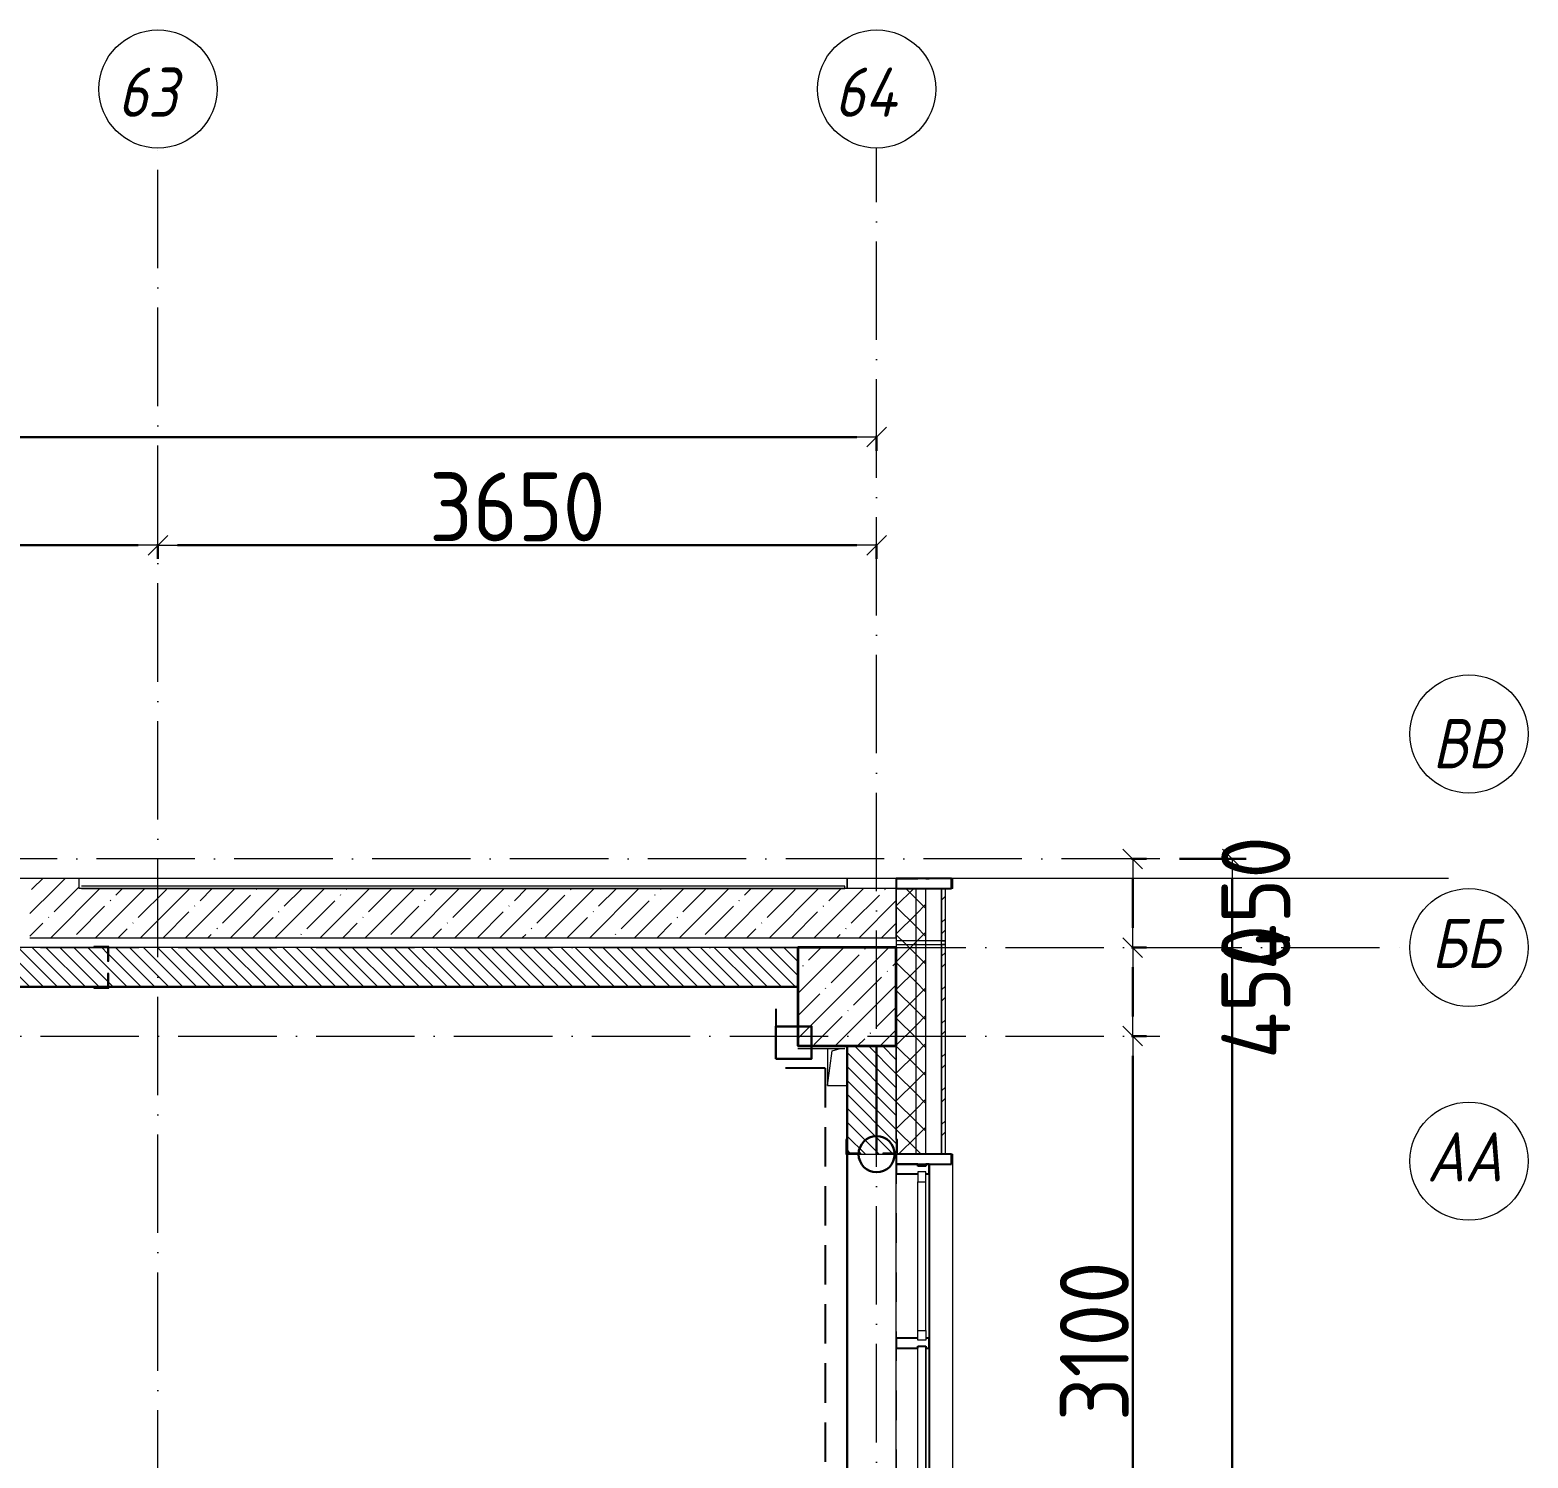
# Model space of a CAD drawing. Header units: millimetres. Extents: x -213536 to 1564669, y 70501 to 942238.
# Drawn here: x 529892 to 537500, y 471242 to 478497 of the extents above; entities that cross this region are included whole.
import ezdxf

# ---------------------------------------------------------------- set-up
doc = ezdxf.new("R2010")
doc.units = ezdxf.units.MM
for name, pattern in [('50_200_ШТРИХ_1Т_ш5_п1_п1_', [700, 500, -100, 0, -100]), ('Штрих короткий', [300, 150, -150]), ('Штриховая _2 мм - 1 мм_', [300, 200, -100])]:
    doc.linetypes.add(name, pattern=pattern)
for name, color, linetype, lineweight in [('0-1', 7, 'Continuous', 5), ('0-2', 7, 'Continuous', 9), ('2) ПГП 4м', 4, 'Continuous', 30), ('2.1) ПГП окна 2.8 м', 5, 'Continuous', 30), ('3) ЖБ 4м', 3, 'Continuous', 30), ('3.1) ЖБ окна 1.2 м', 102, 'Continuous', 30), ('4) Метл уголки', 6, 'Continuous', 30), ('5) Швы', 2, 'Continuous', 30), ('Импосты витража', 7, 'Continuous', 9), ('Импосты витража-1', 7, 'Continuous', 25), ('Каркас_Импост', 7, 'Continuous', 13), ('Несущие колонны', 7, 'Continuous', 9), ('Несущие колонны-1', 7, 'Continuous', 35), ('Обобщенные модели', 7, 'Continuous', 9), ('Общие ребра', 7, 'Continuous', 9), ('Окна', 7, 'Continuous', 9), ('Оси', 7, 'Continuous', 9), ('Оси-1', 7, 'Continuous', 20), ('Оси-2', 7, '50_200_ШТРИХ_1Т_ш5_п1_п1_', 9), ('Остекление-1', 7, 'Continuous', 9), ('Перемычка-1', 7, 'Штрих короткий', 9), ('Размеры', 7, 'Continuous', 15), ('Стены', 7, 'Continuous', 9), ('Стены-1', 7, 'Continuous', 13), ('Штриховка разреза-1', 7, 'Continuous', 9), ('Элементы узлов', 7, 'Continuous', 9)]:
    doc.layers.add(name, color=color, linetype=linetype, lineweight=lineweight)
doc.layers.add('Каркас_Импост-2', color=7, linetype='Continuous', lineweight=9, true_color=0xaaaaaa)
doc.layers.add('СТ-1_1', color=7, linetype='Штриховая _2 мм - 1 мм_', lineweight=90, true_color=0x888888)
doc.layers.get('0-2').off()
doc.styles.add('ISOCPEUR_I_1', font='isocpeui.ttf', dxfattribs={"width": 0.85, "height": 2.5})
doc.styles.add('СПДС', font='isocpeur.ttf', dxfattribs={"width": 0.9})
doc.dimstyles.new('Размера А3', dxfattribs={"dimtxt": 200, "dimasz": 100, "dimexe": 70, "dimexo": 100, "dimgap": 20, "dimtad": 1, "dimdec": 0, "dimrnd": 10, "dimzin": 0, "dimdsep": 46, "dimtxsty": 'СПДС', "dimblk": 'ARROWHEAD_6', "dimcen": 1, "dimclrd": 256, "dimclre": 256, "dimclrt": 256, "dimazin": 0, "dimtfac": 1, "dimtdec": 0, "dimtmove": 2, "dimatfit": 3, "dimfxl": 1, "dimtolj": 1, "dimtzin": 0, "dimarcsym": 0})
pattern_1 = [(135, (0, 0), (-35.35534, -35.35534), [])]
pattern_2 = [(45, (0, 0), (-70.71068, 70.71068), []), (135, (0, 0), (-70.71068, -70.71068), [])]
pattern_3 = [(45, (0, 0), (-114.04925, 114.04925), []), (45, (114.05, 0), (-114.04925, 114.04925), [201.612, -40.322, 3.353, -36.97])]
pattern_4 = [(45, (0, 0), (-85.53659, 85.53659), []), (45, (57.02, 0), (-85.53659, 85.53659), [])]

# ---------------------------------------------------------------- blocks, each defined once
blk = doc.blocks.new('Ось сетки - Круг_Ø6_00__ISO-2_5_0_9K_-16731441-АИ2_03_План отделки стен 3-го этажа _Часть 2_')
at = {"layer": 'Оси-1'}
blk.add_circle((0, 0), 3, dxfattribs=at)
blk = doc.blocks.new('ARROWHEAD_6')
at = {"color": 0, "linetype": 'Continuous'}
for p, q in [((0, 0), (-1, 0)), ((-0.5, -0.5), (0.5, 0.5))]:
    blk.add_line(p, q, dxfattribs=at)
blk = doc.blocks.new('*D5340')
at = {"layer": 'Defpoints', "color": 0, "transparency": 16777216}
for p in [(535386.8, 473385.4), (535492.9, 473385.4), (535386.8, 470285.4)]:
    blk.add_point(p, dxfattribs=at)
at = {"layer": 'Размеры', "lineweight": -2, "transparency": 16777216}
for p, q in [((535486.8, 473385.4), (535562.9, 473385.4)), ((535492.9, 470385.4), (535492.9, 473285.4)), ((535486.8, 470285.4), (535562.9, 470285.4))]:
    blk.add_line(p, q, dxfattribs=at)
at = {"layer": 'Размеры', "lineweight": -2, "transparency": 16777216, "xscale": 100, "yscale": 100, "zscale": 100}
for p, rotation in [((535492.9, 473385.4), 90), ((535492.9, 470285.4), 270)]:
    blk.add_blockref('ARROWHEAD_6', p, dxfattribs=dict(at, rotation=rotation))
at = {"layer": 'Размеры', "transparency": 16777216, "insert": (535297.9, 471835.4), "char_height": 350, "width": 2.3, "attachment_point": 5, "rotation": 90, "style": 'СПДС'}
blk.add_mtext('\\A1;3100', dxfattribs=at)
blk = doc.blocks.new('*D5341')
at = {"layer": 'Defpoints', "color": 0, "transparency": 16777216}
for p in [(535386.8, 473835.4), (535492.9, 473835.4), (535386.8, 473385.4)]:
    blk.add_point(p, dxfattribs=at)
at = {"layer": 'Размеры', "lineweight": -2, "transparency": 16777216}
for p, q in [((535486.8, 473835.4), (535562.9, 473835.4)), ((535492.9, 473485.4), (535492.9, 473735.4)), ((535486.8, 473385.4), (535562.9, 473385.4))]:
    blk.add_line(p, q, dxfattribs=at)
at = {"layer": 'Размеры', "lineweight": -2, "transparency": 16777216, "xscale": 100, "yscale": 100, "zscale": 100}
for p, rotation in [((535492.9, 473835.4), 90), ((535492.9, 473385.4), 270)]:
    blk.add_blockref('ARROWHEAD_6', p, dxfattribs=dict(at, rotation=rotation))
at = {"layer": 'Размеры', "transparency": 16777216, "insert": (536117.9, 473610.4), "char_height": 350, "width": 1.942, "attachment_point": 5, "rotation": 90, "style": 'СПДС'}
blk.add_mtext('\\A1;450', dxfattribs=at)
blk = doc.blocks.new('*D5342')
at = {"layer": 'Defpoints', "color": 0, "transparency": 16777216}
for p in [(535386.8, 474285.4), (535492.9, 474285.4), (535386.8, 473835.4)]:
    blk.add_point(p, dxfattribs=at)
at = {"layer": 'Размеры', "lineweight": -2, "transparency": 16777216}
for p, q in [((535486.8, 474285.4), (535562.9, 474285.4)), ((535492.9, 473935.4), (535492.9, 474185.4)), ((535486.8, 473835.4), (535562.9, 473835.4))]:
    blk.add_line(p, q, dxfattribs=at)
at = {"layer": 'Размеры', "lineweight": -2, "transparency": 16777216, "xscale": 100, "yscale": 100, "zscale": 100}
for p, rotation in [((535492.9, 474285.4), 90), ((535492.9, 473835.4), 270)]:
    blk.add_blockref('ARROWHEAD_6', p, dxfattribs=dict(at, rotation=rotation))
at = {"layer": 'Размеры', "transparency": 16777216, "insert": (536117.9, 474060.4), "char_height": 350, "width": 1.942, "attachment_point": 5, "rotation": 90, "style": 'СПДС'}
blk.add_mtext('\\A1;450', dxfattribs=at)
blk = doc.blocks.new('*D5343')
at = {"layer": 'Defpoints', "color": 0, "transparency": 16777216}
for p in [(535630.4, 474285.4), (535998.3, 474285.4), (535892.2, 425235.4)]:
    blk.add_point(p, dxfattribs=at)
at = {"layer": 'Размеры', "lineweight": -2, "transparency": 16777216}
for p, q in [((535730.4, 474285.4), (536068.3, 474285.4)), ((535998.3, 425335.4), (535998.3, 474185.4)), ((535992.2, 425235.4), (536068.3, 425235.4))]:
    blk.add_line(p, q, dxfattribs=at)
at = {"layer": 'Размеры', "lineweight": -2, "transparency": 16777216, "xscale": 100, "yscale": 100, "zscale": 100}
for p, rotation in [((535998.3, 474285.4), 90), ((535998.3, 425235.4), 270)]:
    blk.add_blockref('ARROWHEAD_6', p, dxfattribs=dict(at, rotation=rotation))
at = {"layer": 'Размеры', "transparency": 16777216, "insert": (535803.3, 449760.4), "char_height": 350, "width": 3.186, "attachment_point": 5, "rotation": 90, "style": 'СПДС'}
blk.add_mtext('\\A1;49050', dxfattribs=at)
blk = doc.blocks.new('*D5354')
at = {"layer": 'Defpoints', "color": 0, "transparency": 16777216}
for p in [(526392.1, 475985.4), (530542.1, 475985.4), (530542.1, 475879.3)]:
    blk.add_point(p, dxfattribs=at)
at = {"layer": 'Размеры', "lineweight": -2, "transparency": 16777216}
for p, q in [((526392.1, 475885.4), (526392.1, 475809.3)), ((526492.1, 475879.3), (530442.1, 475879.3)), ((530542.1, 475885.4), (530542.1, 475809.3))]:
    blk.add_line(p, q, dxfattribs=at)
at = {"layer": 'Размеры', "lineweight": -2, "transparency": 16777216, "xscale": 100, "yscale": 100, "zscale": 100, "rotation": 180}
blk.add_blockref('ARROWHEAD_6', (526392.1, 475879.3), dxfattribs=at)
at = {"layer": 'Размеры', "lineweight": -2, "transparency": 16777216, "xscale": 100, "yscale": 100, "zscale": 100}
blk.add_blockref('ARROWHEAD_6', (530542.1, 475879.3), dxfattribs=at)
at = {"layer": 'Размеры', "transparency": 16777216, "insert": (528467.1, 476074.3), "char_height": 350, "width": 2.375, "attachment_point": 5, "style": 'СПДС'}
blk.add_mtext('\\A1;4150', dxfattribs=at)
blk = doc.blocks.new('*D5355')
at = {"layer": 'Defpoints', "color": 0, "transparency": 16777216}
for p in [(530542.1, 475985.4), (534192.1, 475985.4), (534192.1, 475879.3)]:
    blk.add_point(p, dxfattribs=at)
at = {"layer": 'Размеры', "lineweight": -2, "transparency": 16777216}
for p, q in [((530542.1, 475885.4), (530542.1, 475809.3)), ((530642.1, 475879.3), (534092.1, 475879.3)), ((534192.1, 475885.4), (534192.1, 475809.3))]:
    blk.add_line(p, q, dxfattribs=at)
at = {"layer": 'Размеры', "lineweight": -2, "transparency": 16777216, "xscale": 100, "yscale": 100, "zscale": 100, "rotation": 180}
blk.add_blockref('ARROWHEAD_6', (530542.1, 475879.3), dxfattribs=at)
at = {"layer": 'Размеры', "lineweight": -2, "transparency": 16777216, "xscale": 100, "yscale": 100, "zscale": 100}
blk.add_blockref('ARROWHEAD_6', (534192.1, 475879.3), dxfattribs=at)
at = {"layer": 'Размеры', "transparency": 16777216, "insert": (532367.1, 476074.3), "char_height": 350, "width": 2.488, "attachment_point": 5, "style": 'СПДС'}
blk.add_mtext('\\A1;3650', dxfattribs=at)
blk = doc.blocks.new('*D5356')
at = {"layer": 'Defpoints', "color": 0, "transparency": 16777216}
for p in [(501992.1, 476534.6), (534192.1, 476534.6), (534192.1, 476428.5)]:
    blk.add_point(p, dxfattribs=at)
at = {"layer": 'Размеры', "lineweight": -2, "transparency": 16777216}
for p, q in [((501992.1, 476434.6), (501992.1, 476358.5)), ((534192.1, 476434.6), (534192.1, 476358.5)), ((502092.1, 476428.5), (534092.1, 476428.5))]:
    blk.add_line(p, q, dxfattribs=at)
at = {"layer": 'Размеры', "lineweight": -2, "transparency": 16777216, "xscale": 100, "yscale": 100, "zscale": 100, "rotation": 180}
blk.add_blockref('ARROWHEAD_6', (501992.1, 476428.5), dxfattribs=at)
at = {"layer": 'Размеры', "lineweight": -2, "transparency": 16777216, "xscale": 100, "yscale": 100, "zscale": 100}
blk.add_blockref('ARROWHEAD_6', (534192.1, 476428.5), dxfattribs=at)
at = {"layer": 'Размеры', "transparency": 16777216, "insert": (518092.1, 476623.5), "char_height": 350, "width": 3.111, "attachment_point": 5, "style": 'СПДС'}
blk.add_mtext('\\A1;32200', dxfattribs=at)
blk = doc.blocks.new('BSC_Колонна _Прямоугольная - 500х500-V139-АИ2_03_План отделки стен 3-го этажа _Часть 2_')
at = {"layer": 'Несущие колонны'}
h = blk.add_hatch(dxfattribs=at)
h.set_pattern_fill('FP_129', color=256, style=0, pattern_type=2)
h.set_pattern_definition([(45, (-103350, -48350), (-114.04925, 114.04925), []), (45, (-103235.95, -48350), (-114.04925, 114.04925), [201.613, -40.323, 3.353, -36.97])])
h.paths.add_polyline_path([(-229.1, -250), (250, -250), (250, 250), (-250, 250), (-250, -250)], flags=0)
at = {"layer": 'Несущие колонны-1'}
for p, q in [((250, 250), (-250, 250)), ((-250, 250), (-250, -250)), ((250, -250), (250, 250)), ((-250, -250), (250, -250))]:
    blk.add_line(p, q, dxfattribs=at)
blk = doc.blocks.new('Проем_Дверь_Прямоугольный - 1000х2700h_витражные проемы-25729181-АИ2_03_План отделки стен 3-го этажа _Часть 2_')
at = {"layer": 'Перемычка-1'}
for p, q in [((-446.7, 125), (-500, 125)), ((-446.7, -125), (-500, -125))]:
    blk.add_line(p, q, dxfattribs=at)
blk = doc.blocks.new('Прямоугольный импост - Импост структурный с накладкой - 150мм-V171-АИ2_03_План отделки стен 3-го этажа _Часть 2_')
at = {"layer": 'Импосты витража-1'}
for p, q in [((-25, 0), (-25, 17)), ((-25, 17), (-21.7, 17)), ((-21.7, 0), (-25, 0)), ((-25, -150), (-25, -40)), ((-25, -40), (-21.7, -40)), ((-21.7, -150), (-25, -150))]:
    blk.add_line(p, q, dxfattribs=at)
blk = doc.blocks.new('Прямоугольный импост - Откос НВФ_50х280 мм-V172-АИ2_03_План отделки стен 3-го этажа _Часть 2_')
at = {"layer": 'Импосты витража-1'}
for p, q in [((0, 130), (-50, 130)), ((-50, 130), (-50, -150)), ((0, -150), (0, 130)), ((-50, -150), (0, -150))]:
    blk.add_line(p, q, dxfattribs=at)
blk = doc.blocks.new('Проем_Дверь_Прямоугольный - 2800х2700h_витражные проемы-27180849-АИ2_03_План отделки стен 3-го этажа _Часть 2_')
at = {"layer": 'Перемычка-1'}
for p, q in [((1400, 125), (-1400, 125)), ((1400, -125), (-1400, -125))]:
    blk.add_line(p, q, dxfattribs=at)
blk = doc.blocks.new('Фахверк_СКБ_Уголок - 250_2700-27497298-АИ2_03_План отделки стен 3-го этажа _Часть 2_')
at = {"layer": 'Обобщенные модели'}
for p, q in [((200, 181), (125, 181)), ((125, 181), (125, 106)), ((131, 106), (131, 175)), ((131, 175), (200, 175)), ((200, 175), (200, 181)), ((125, 106), (131, 106)), ((131, -6), (125, -6)), ((125, -6), (125, -81)), ((131, -75), (131, -6)), ((200, -75), (131, -75)), ((200, -81), (200, -75)), ((125, -81), (200, -81))]:
    blk.add_line(p, q, dxfattribs=at)
blk = doc.blocks.new('PNS_Панель прямоугольная1 - Нр_Стекло - 40мм-25328009-АИ2_03_План отделки стен 3-го этажа _Часть 2_')
at = {"layer": 'Остекление-1'}
for p, q in [((-455, 40), (455, 40)), ((-465, 0), (465, 0)), ((455, 0), (-455, 0))]:
    blk.add_line(p, q, dxfattribs=at)
blk = doc.blocks.new('PNS_Панель прямоугольная2 - Нр_Стекло - 40мм-28855703-АИ2_03_План отделки стен 3-го этажа _Часть 2_')
at = {"layer": 'Каркас_Импост'}
for p, q in [((-427.5, 0), (-427.5, 40)), ((-427.5, 40), (-377.5, 40)), ((-377.5, 40), (-377.5, 0)), ((427.5, 40), (377.5, 40)), ((377.5, 40), (377.5, 0)), ((427.5, 0), (427.5, 40)), ((-377.5, 0), (-427.5, 0)), ((377.5, 0), (427.5, 0))]:
    blk.add_line(p, q, dxfattribs=at)
at = {"layer": 'Каркас_Импост-2'}
for p, q in [((-377.5, 40), (377.5, 40)), ((-377.5, 0), (377.5, 0))]:
    blk.add_line(p, q, dxfattribs=at)
blk = doc.blocks.new('Прямоугольный импост - Откос НВФ_50х280 мм-V169-АИ2_03_План отделки стен 3-го этажа _Часть 2_')
at = {"layer": 'Импосты витража-1'}
for p, q in [((-50, 130), (0, 130)), ((-50, -150), (-50, 130)), ((0, 130), (0, -144)), ((0, -150), (-50, -150))]:
    blk.add_line(p, q, dxfattribs=at)
blk = doc.blocks.new('Прямоугольный импост - Импост структурный с накладкой - 150мм-28072245-АИ2_03_План отделки стен 3-го этажа _Часть 2_')
at = {"layer": 'Импосты витража'}
for p, q in [((48535, -100), (49445, -100)), ((48535, -267), (49445, -267))]:
    blk.add_line(p, q, dxfattribs=at)
blk = doc.blocks.new('Прямоугольный импост - Импост структурный с накладкой - 150мм-28072255-АИ2_03_План отделки стен 3-го этажа _Часть 2_')
at = {"layer": 'Импосты витража'}
for p, q in [((47650, -100), (48485, -100)), ((47650, -267), (48485, -267))]:
    blk.add_line(p, q, dxfattribs=at)
blk = doc.blocks.new('Прямоугольный импост - Импост структурный с накладкой - 150мм-V191-АИ2_03_План отделки стен 3-го этажа _Часть 2_')
at = {"layer": 'Импосты витража-1'}
for p, q in [((-25, 0), (-25, 17)), ((-25, 17), (25, 17)), ((-15, 0), (-25, 0)), ((-15, -40), (-15, 0)), ((25, 17), (25, 0)), ((-25, -150), (-25, -40)), ((-25, -40), (-15, -40)), ((25, -40), (25, -150)), ((25, -150), (-25, -150))]:
    blk.add_line(p, q, dxfattribs=at)
blk = doc.blocks.new('Прямоугольный импост - Импост структурный с накладкой - 150мм-V192-АИ2_03_План отделки стен 3-го этажа _Часть 2_')
at = {"layer": 'Импосты витража-1'}
for p, q in [((-25, 0), (-25, 17)), ((-25, 17), (25, 17)), ((25, 0), (15, 0)), ((15, 0), (15, -40)), ((25, 17), (25, 0)), ((-25, -150), (-25, -40)), ((15, -40), (25, -40)), ((25, -40), (25, -150)), ((25, -150), (-25, -150))]:
    blk.add_line(p, q, dxfattribs=at)
blk = doc.blocks.new('Фахверк_СКБ_Уголок - 200_3550-28267367-АИ2_03_План отделки стен 3-го этажа _Часть 2_')
at = {"layer": 'Обобщенные модели'}
for p, q in [((200, 156), (125, 156)), ((125, 156), (125, 81)), ((200, 150), (200, 156)), ((125, 81), (131, 81)), ((131, 81), (131, 150)), ((131, 150), (200, 150)), ((131, 19), (125, 19)), ((125, 19), (125, -56)), ((131, -50), (131, 19)), ((125, -56), (200, -56)), ((200, -50), (131, -50)), ((200, -56), (200, -50))]:
    blk.add_line(p, q, dxfattribs=at)
blk = doc.blocks.new('AR_Отверстие прямоугольное _в плите_ - AR_Отверстие прямоугольное _в плите_-V232-АИ2_03_План отделки стен 3-го этажа _Часть 2_')
at = {"layer": 'Обобщенные модели'}
for p, q in [((-50, 88), (-50, -100)), ((-25, 75), (14, 88)), ((38, 96), (50, 100)), ((-50, -100), (-25, 75)), ((-50, -100), (50, -100))]:
    blk.add_line(p, q, dxfattribs=at)
blk = doc.blocks.new('Отлив_СКБ - Отлив витража_120_НВФ-31885688-АИ2_03_План отделки стен 3-го этажа _Часть 2_')
at = {"layer": 'Окна'}
for p, q in [((4750, -2), (50, -2)), ((0, -120), (0, -113)), ((0, -120), (4800, -120)), ((4800, -113), (4800, -120))]:
    blk.add_line(p, q, dxfattribs=at)
blk = doc.blocks.new('Отлив_СКБ - Отлив витража_120_НВФ-V268-АИ2_03_План отделки стен 3-го этажа _Часть 2_')
at = {"layer": 'Окна'}
for p, q in [((53.3, -2), (50, -2)), ((0, -120), (0, -113)), ((0, -120), (53.3, -120))]:
    blk.add_line(p, q, dxfattribs=at)
blk = doc.blocks.new('Стены 13 - Стены 4-31812941-АИ2_03_План отделки стен 3-го этажа _Часть 2_')
at = {"layer": 'Стены-1'}
for p, q in [((-1843.5, 41030.2), (-1843.5, 41010.2)), ((-1593.5, 41030.2), (-1843.5, 41030.2)), ((-1843.5, 41010.2), (-1593.5, 41010.2)), ((-1593.5, 41010.2), (-1593.5, 41030.2))]:
    blk.add_line(p, q, dxfattribs=at)
blk = doc.blocks.new('0125-Р-ОО-Ш2-АР-о_23_10_2024_rvt-1-АИ2_03_План отделки стен 3-го этажа _Часть 2_')
at = {"layer": 'Штриховка разреза-1'}
h = blk.add_hatch(dxfattribs=at)
h.set_pattern_fill('FP_2', color=256, style=0, pattern_type=2)
h.set_pattern_definition(pattern_3)
h.paths.add_polyline_path([(99450, 48900), (99450, 48953.3), (99200, 48953.3), (99200, 48900)], flags=0)
h = blk.add_hatch(dxfattribs=at)
h.set_pattern_fill('FP_2', color=256, style=0, pattern_type=2)
h.set_pattern_definition(pattern_3)
h.paths.add_polyline_path([(103600, 48650), (103600, 48900), (99200, 48900), (99200, 48650), (103120.9, 48650)], flags=0)
h = blk.add_hatch(dxfattribs=at)
h.set_pattern_fill('FP_81', color=256, style=0, pattern_type=2)
h.set_pattern_definition(pattern_2)
h.paths.add_polyline_path([(103700, 48615), (103700, 48900), (103600, 48900), (103600, 48615)], flags=0)
h = blk.add_hatch(dxfattribs=at)
h.set_pattern_fill('FP_81', color=256, style=0, pattern_type=2)
h.set_pattern_definition(pattern_2)
h.paths.add_polyline_path([(103750, 48615), (103750, 48900), (103700, 48900), (103700, 48615)], flags=0)
h = blk.add_hatch(dxfattribs=at)
h.set_pattern_fill('FP_80', color=256, style=0, pattern_type=2)
h.set_pattern_definition(pattern_4)
h.paths.add_polyline_path([(103850, 48635), (103850, 48900), (103830, 48900), (103830, 48635)], flags=0)
h = blk.add_hatch(dxfattribs=at)
h.set_pattern_fill('FP_1', color=256, style=0, pattern_type=2)
h.set_pattern_definition(pattern_1)
h.paths.add_polyline_path([(103100, 48400), (103100, 48600), (99600, 48600), (99600, 48531), (99594, 48531), (99594, 48600), (96100, 48600), (96100, 48400), (99594, 48400), (99594, 48469), (99600, 48469), (99600, 48400), (102188.9, 48400)], flags=0)
h = blk.add_hatch(dxfattribs=at)
h.set_pattern_fill('FP_81', color=256, style=0, pattern_type=2)
h.set_pattern_definition(pattern_2)
h.paths.add_polyline_path([(103700, -200), (103700, 750), (103606, 750), (103606, 675), (103600, 675), (103600, -200)], flags=0)
h.paths.add_polyline_path([(103700, 2550), (103700, 3750), (103606, 3750), (103606, 3675), (103600, 3675), (103600, 2625), (103606, 2625), (103606, 2550)], flags=0)
h.paths.add_polyline_path([(103700, 5550), (103700, 6750), (103606, 6750), (103606, 6675), (103600, 6675), (103600, 5625), (103606, 5625), (103606, 5550)], flags=0)
h.paths.add_polyline_path([(103700, 8550), (103700, 9750), (103606, 9750), (103606, 9675), (103600, 9675), (103600, 8625), (103606, 8625), (103606, 8550)], flags=0)
h.paths.add_polyline_path([(103700, 11550), (103700, 12750), (103606, 12750), (103606, 12675), (103600, 12675), (103600, 11625), (103606, 11625), (103606, 11550)], flags=0)
h.paths.add_polyline_path([(103606, 17550), (103700, 17550), (103700, 18750), (103606, 18750), (103606, 18675), (103600, 18675), (103600, 17625), (103606, 17625), (103606, 17556)], flags=0)
h.paths.add_polyline_path([(103700, 20550), (103700, 21750), (103606, 21750), (103606, 21675), (103600, 21675), (103600, 20625), (103606, 20625), (103606, 20550)], flags=0)
h.paths.add_polyline_path([(103700, 23550), (103700, 24750), (103606, 24750), (103606, 24675), (103600, 24675), (103600, 23625), (103606, 23625), (103606, 23550)], flags=0)
h.paths.add_polyline_path([(103606, 26550), (103700, 26550), (103700, 27750), (103606, 27750), (103606, 27675), (103600, 27675), (103600, 26625), (103606, 26625), (103606, 26556)], flags=0)
h.paths.add_polyline_path([(103606, 29550), (103700, 29550), (103700, 30750), (103606, 30750), (103606, 30675), (103600, 30675), (103600, 29625), (103606, 29625), (103606, 29556)], flags=0)
h.paths.add_polyline_path([(103700, 35550), (103700, 36750), (103606, 36750), (103606, 36675), (103600, 36675), (103600, 35625), (103606, 35625), (103606, 35550)], flags=0)
h.paths.add_polyline_path([(103606, 38550), (103700, 38550), (103700, 39750), (103606, 39750), (103606, 39675), (103600, 39675), (103600, 38625), (103606, 38625), (103606, 38556)], flags=0)
h.paths.add_polyline_path([(103606, 41550), (103700, 41550), (103700, 42750), (103606, 42750), (103606, 42675), (103600, 42675), (103600, 41625), (103606, 41625), (103606, 41556)], flags=0)
h.paths.add_polyline_path([(103700, 47550), (103700, 48615), (103600, 48615), (103600, 47625), (103606, 47625), (103606, 47550)], flags=0)
h = blk.add_hatch(dxfattribs=at)
h.set_pattern_fill('FP_81', color=256, style=0, pattern_type=2)
h.set_pattern_definition(pattern_2)
h.paths.add_polyline_path([(103700, -250), (103750, -250), (103750, 750), (103700, 750), (103700, -200)], flags=0)
h.paths.add_polyline_path([(103750, 2550), (103750, 3750), (103700, 3750), (103700, 2550)], flags=0)
h.paths.add_polyline_path([(103700, 5550), (103750, 5550), (103750, 6750), (103700, 6750), (103700, 6024.8)], flags=0)
h.paths.add_polyline_path([(103700, 8550), (103750, 8550), (103750, 9750), (103700, 9750), (103700, 8797)], flags=0)
h.paths.add_polyline_path([(103750, 11550), (103750, 12750), (103700, 12750), (103700, 11550)], flags=0)
h.paths.add_polyline_path([(103700, 17550), (103750, 17550), (103750, 18750), (103700, 18750), (103700, 18037.6)], flags=0)
h.paths.add_polyline_path([(103700, 20550), (103750, 20550), (103750, 21750), (103700, 21750), (103700, 20809.8)], flags=0)
h.paths.add_polyline_path([(103700, 23550), (103750, 23550), (103750, 24750), (103700, 24750), (103700, 23581.9)], flags=0)
h.paths.add_polyline_path([(103750, 26550), (103750, 27750), (103700, 27750), (103700, 26550)], flags=0)
h.paths.add_polyline_path([(103750, 29550), (103750, 30750), (103700, 30750), (103700, 29550)], flags=0)
h.paths.add_polyline_path([(103700, 35550), (103750, 35550), (103750, 36750), (103700, 36750), (103700, 35594.7)], flags=0)
h.paths.add_polyline_path([(103700, 38550), (103750, 38550), (103750, 39750), (103700, 39750), (103700, 39291)], flags=0)
h.paths.add_polyline_path([(103750, 41550), (103750, 42750), (103700, 42750), (103700, 41550)], flags=0)
h.paths.add_polyline_path([(103750, 47550), (103750, 48615), (103700, 48615), (103700, 47550)], flags=0)
h = blk.add_hatch(dxfattribs=at)
h.set_pattern_fill('FP_80', color=256, style=0, pattern_type=2)
h.set_pattern_definition(pattern_4)
h.paths.add_polyline_path([(103830, -350), (103850, -350), (103850, 750), (103830, 750), (103830, -330)], flags=0)
h.paths.add_polyline_path([(103850, 2550), (103850, 3750), (103830, 3750), (103830, 2550)], flags=0)
h.paths.add_polyline_path([(103850, 5550), (103850, 6750), (103830, 6750), (103830, 5550)], flags=0)
h.paths.add_polyline_path([(103850, 8550), (103850, 9750), (103830, 9750), (103830, 8550)], flags=0)
h.paths.add_polyline_path([(103830, 11550), (103850, 11550), (103850, 12750), (103830, 12750), (103830, 11569.1)], flags=0)
h.paths.add_polyline_path([(103850, 17550), (103850, 18750), (103830, 18750), (103830, 17550)], flags=0)
h.paths.add_polyline_path([(103830, 20550), (103850, 20550), (103850, 21750), (103830, 21750), (103830, 20809.8)], flags=0)
h.paths.add_polyline_path([(103850, 23550), (103850, 24750), (103830, 24750), (103830, 23550)], flags=0)
h.paths.add_polyline_path([(103850, 26550), (103850, 27750), (103830, 27750), (103830, 26550)], flags=0)
h.paths.add_polyline_path([(103830, 29550), (103850, 29550), (103850, 30750), (103830, 30750), (103830, 30050.4)], flags=0)
h.paths.add_polyline_path([(103830, 35550), (103850, 35550), (103850, 36750), (103830, 36750), (103830, 35594.7)], flags=0)
h.paths.add_polyline_path([(103830, 38550), (103850, 38550), (103850, 39750), (103830, 39750), (103830, 39291)], flags=0)
h.paths.add_polyline_path([(103830, 41550), (103850, 41550), (103850, 42750), (103830, 42750), (103830, 42063.2)], flags=0)
h.paths.add_polyline_path([(103830, 47550), (103850, 47550), (103850, 48615), (103830, 48615), (103830, 47607.5)], flags=0)
h = blk.add_hatch(dxfattribs=at)
h.set_pattern_fill('FP_1', color=256, style=0, pattern_type=2)
h.set_pattern_definition(pattern_1)
h.paths.add_polyline_path([(103419, 47550), (103531, 47550), (103531, 47556), (103600, 47556), (103600, 48100), (103350, 48100), (103350, 47556), (103419, 47556)], flags=0)
at = {"layer": 'Общие ребра'}
for p, q in [((103700, 48615), (103700, 48900)), ((103750, 48615), (103750, 48900)), ((103700, 47550), (103700, 48615)), ((103750, 47550), (103750, 48615)), ((103600, 47625), (103600, 48100)), ((103600, 48100), (103600, 47625))]:
    blk.add_line(p, q, dxfattribs=at)
at = {"layer": 'Стены'}
for p, q in [((103350, 48900), (103350, 48953.3)), ((103350, 44750), (103350, 47550))]:
    blk.add_line(p, q, dxfattribs=at)
at = {"layer": 'Стены-1'}
for p, q in [((99450, 48900), (99450, 48953.3)), ((103600, 48900), (99450, 48900)), ((103600, 48900), (103600, 48615)), ((103830, 48900), (103600, 48900)), ((103600, 48650), (103600, 48900)), ((103830, 48615), (103830, 48900)), ((103850, 48900), (103830, 48900)), ((103830, 48900), (103830, 48635)), ((103850, 48635), (103850, 48900)), ((99200, 48650), (103600, 48650)), ((103830, 48635), (103850, 48635)), ((99525, 48600), (96100, 48600)), ((103100, 48600), (99600, 48600)), ((103600, 48615), (103600, 48600)), ((103830, 47550), (103830, 48615)), ((103850, 48615), (103830, 48615)), ((103830, 48615), (103830, 47550)), ((103850, 47550), (103850, 48615)), ((96100, 48400), (99525, 48400)), ((99600, 48400), (103100, 48400)), ((103350, 48100), (103350, 47625)), ((103419, 47550), (103531, 47550)), ((103606, 47550), (103830, 47550)), ((103830, 47550), (103850, 47550))]:
    blk.add_line(p, q, dxfattribs=at)
at = {"layer": '0-2'}
for name, p, rotation in [('Проем_Дверь_Прямоугольный - 1000х2700h_витражные проемы-25729181-АИ2_03_План отделки стен 3-го этажа _Часть 2_', (103475, 49400), 89.99999999999987), ('Прямоугольный импост - Откос НВФ_50х280 мм-V172-АИ2_03_План отделки стен 3-го этажа _Часть 2_', (103750, 48900), 269.9999999999974), ('Отлив_СКБ - Отлив витража_120_НВФ-V268-АИ2_03_План отделки стен 3-го этажа _Часть 2_', (103767, 48900), 90), ('Фахверк_СКБ_Уголок - 200_3550-28267367-АИ2_03_План отделки стен 3-го этажа _Часть 2_', (99725, 48550), 180), ('Фахверк_СКБ_Уголок - 250_2700-27497298-АИ2_03_План отделки стен 3-го этажа _Часть 2_', (103525, 47425), 89.9999999999999), ('Проем_Дверь_Прямоугольный - 2800х2700h_витражные проемы-27180849-АИ2_03_План отделки стен 3-го этажа _Часть 2_', (103475, 46150), 89.99999999999993), ('Отлив_СКБ - Отлив витража_120_НВФ-31885688-АИ2_03_План отделки стен 3-го этажа _Часть 2_', (103767, 42750), 90), ('Прямоугольный импост - Импост структурный с накладкой - 150мм-28072255-АИ2_03_План отделки стен 3-го этажа _Часть 2_', (103500, -1035), 89.99999999999915), ('PNS_Панель прямоугольная2 - Нр_Стекло - 40мм-28855703-АИ2_03_План отделки стен 3-го этажа _Часть 2_', (103750, 47032.5), 89.99999999999852), ('Прямоугольный импост - Импост структурный с накладкой - 150мм-28072245-АИ2_03_План отделки стен 3-го этажа _Часть 2_', (103500, -2880), 90.00000000000037), ('PNS_Панель прямоугольная1 - Нр_Стекло - 40мм-25328009-АИ2_03_План отделки стен 3-го этажа _Часть 2_', (103750, 46110), 89.99999999999852)]:
    blk.add_blockref(name, p, dxfattribs=dict(at, rotation=rotation))
at = {"layer": '0-2', "extrusion": (0, 0, -1)}
for name, p, rotation in [('Прямоугольный импост - Импост структурный с накладкой - 150мм-V171-АИ2_03_План отделки стен 3-го этажа _Часть 2_', (-103750, 48975), 90.00000000000253), ('Прямоугольный импост - Откос НВФ_50х280 мм-V169-АИ2_03_План отделки стен 3-го этажа _Часть 2_', (-103750, 47550), 90.00000000000146), ('Прямоугольный импост - Импост структурный с накладкой - 150мм-V192-АИ2_03_План отделки стен 3-го этажа _Часть 2_', (-103750, 47475), 90.00000000000146), ('Прямоугольный импост - Импост структурный с накладкой - 150мм-V191-АИ2_03_План отделки стен 3-го этажа _Часть 2_', (-103750, 46590), 90.00000000000146)]:
    blk.add_blockref(name, p, dxfattribs=dict(at, rotation=rotation))
at = {"layer": '0-2'}
for name, p in [('Стены 13 - Стены 4-31812941-АИ2_03_План отделки стен 3-го этажа _Часть 2_', (105443.5, 7604.8)), ('BSC_Колонна _Прямоугольная - 500х500-V139-АИ2_03_План отделки стен 3-го этажа _Часть 2_', (103350, 48350)), ('AR_Отверстие прямоугольное _в плите_ - AR_Отверстие прямоугольное _в плите_-V232-АИ2_03_План отделки стен 3-го этажа _Часть 2_', (103300, 48000))]:
    blk.add_blockref(name, p, dxfattribs=at)
blk = doc.blocks.new('DET_Линия разрыва - По умолчанию-16934269-АИ2_03_План отделки стен 3-го этажа _Часть 2_')
at = {"layer": 'Элементы узлов'}
blk.add_line((-224, 0), (-16354.1, 0), dxfattribs=at)
blk = doc.blocks.new('3этНиз')
at = {"layer": 'СТ-1_1', "lineweight": 25}
for p, q in [((533680.1, 473523.4), (533680.1, 473223.4)), ((533930.1, 473223.4), (533680.1, 473223.4)), ((533930.1, 473223.4), (533930.1, 470097.4))]:
    blk.add_line(p, q, dxfattribs=at)
at = {"layer": 'Стены-1'}
for p, q in [((534030.1, 474147.4), (530154.1, 474147.4)), ((530154.1, 474135.4), (534030.1, 474135.4)), ((534030.1, 474135.4), (534030.1, 474147.4)), ((533792.1, 473323.4), (534030.1, 473323.4))]:
    blk.add_line(p, q, dxfattribs=at)
at = {"layer": '0-1'}
blk.add_blockref('0125-Р-ОО-Ш2-АР-о_23_10_2024_rvt-1-АИ2_03_План отделки стен 3-го этажа _Часть 2_', (430692.1, 425235.4), dxfattribs=at)
at = {"layer": 'Элементы узлов', "rotation": 180}
blk.add_blockref('DET_Линия разрыва - По умолчанию-16934269-АИ2_03_План отделки стен 3-го этажа _Часть 2_', (520742.3, 474188.7), dxfattribs=at)
blk = doc.blocks.new('Ось 3 этаж')
at = {"layer": 'Оси-2'}
for p, q in [((530542.1, 470285.4), (530542.1, 477896.8)), ((534192.1, 423014.8), (534192.1, 477896.8)), ((535630.4, 474285.4), (507542.1, 474285.4)), ((507542.1, 473835.4), (536900.4, 473835.4)), ((507542.1, 473385.4), (535630.4, 473385.4))]:
    blk.add_line(p, q, dxfattribs=at)
at = {"layer": 'Оси-1', "xscale": 99.99999999999993, "yscale": 99.99999999999993, "zscale": 99.99999999999993}
for p in [(530542.1, 478196.8), (534192.1, 478196.8)]:
    blk.add_blockref('Ось сетки - Круг_Ø6_00__ISO-2_5_0_9K_-16731441-АИ2_03_План отделки стен 3-го этажа _Часть 2_', p, dxfattribs=at)
for p, rotation in [((537200.4, 474920.4), 89.99999999999982), ((537200.4, 473835.4), 269.9999999999995), ((537200.4, 472750.4), 269.9999999999995)]:
    blk.add_blockref('Ось сетки - Круг_Ø6_00__ISO-2_5_0_9K_-16731441-АИ2_03_План отделки стен 3-го этажа _Часть 2_', p, dxfattribs=dict(at, rotation=rotation))
at = {"layer": 'Оси', "char_height": 250, "attachment_point": 1, "style": 'ISOCPEUR_I_1'}
for s, insert, width in [('63', (530337.2, 478305.5), 404.05), ('64', (533978.2, 478305.5), 425.696), ('ВВ', (537015.3, 474996.5), 447.342), ('ББ', (537010.2, 473982.1), 447.342), ('АА', (536986.3, 472897.1), 505.063)]:
    blk.add_mtext(s, dxfattribs=dict(at, insert=insert, width=width))
at = {"layer": 'Размеры'}
for base, p1, p2, picture, middle in [((534192.1, 476428.5), (501992.1, 476534.6), (534192.1, 476534.6), '*D5356', (518092.1, 476623.5)), ((530542.1, 475879.3), (526392.1, 475985.4), (530542.1, 475985.4), '*D5354', (528467.1, 476074.3)), ((534192.1, 475879.3), (530542.1, 475985.4), (534192.1, 475985.4), '*D5355', (532367.1, 476074.3))]:
    dim = blk.add_linear_dim(base=base, p1=p1, p2=p2, dimstyle='Размера А3', override={"dimtxt": 350}, dxfattribs=at)
    dim.commit()
    dim.dimension.update_dxf_attribs({"geometry": picture, "text_midpoint": middle})
for base, p1, p2, picture, middle in [((535492.9, 474285.4), (535386.8, 473835.4), (535386.8, 474285.4), '*D5342', (536117.9, 474060.4)), ((535998.3, 474285.4), (535892.2, 425235.4), (535630.4, 474285.4), '*D5343', (535803.3, 449760.4)), ((535492.9, 473835.4), (535386.8, 473385.4), (535386.8, 473835.4), '*D5341', (536117.9, 473610.4)), ((535492.9, 473385.4), (535386.8, 470285.4), (535386.8, 473385.4), '*D5340', (535297.9, 471835.4))]:
    dim = blk.add_linear_dim(base=base, p1=p1, p2=p2, angle=90, dimstyle='Размера А3', override={"dimtxt": 350}, dxfattribs=at)
    dim.commit()
    dim.dimension.update_dxf_attribs({"geometry": picture, "text_midpoint": middle})

msp = doc.modelspace()

# ---------------------------------------------------------------- linework, layer by layer
at = {"layer": '2) ПГП 4м'}
msp.add_lwpolyline([(526792.1, 473635.4), (533792.1, 473635.4)], dxfattribs=at)
at = {"layer": '2.1) ПГП окна 2.8 м'}
msp.add_lwpolyline([(534192.1, 472785.4), (534192.1, 473335.4)], dxfattribs=at)
at = {"layer": '3) ЖБ 4м'}
msp.add_lwpolyline([(534042.1, 473335.4), (533792.1, 473335.4), (533792.1, 473635.4)], dxfattribs=at)
at = {"layer": '3.1) ЖБ окна 1.2 м'}
msp.add_lwpolyline([(534042.1, 469985.4), (534042.1, 473335.4)], dxfattribs=at)
at = {"layer": '4) Метл уголки'}
msp.add_lwpolyline([(533680.1, 473270.5), (533861.4, 473270.5), (533861.4, 473435.2), (533680.1, 473435.2)], close=True, dxfattribs=at)
at = {"layer": '5) Швы'}
msp.add_circle((534192.1, 472785.4), 91.6, dxfattribs=at)

# ---------------------------------------------------------------- block references
at = {"color": 5, "lineweight": 30}
msp.add_blockref('Ось 3 этаж', (0, 0), dxfattribs=at)
at = {"layer": '3) ЖБ 4м'}
msp.add_blockref('3этНиз', (0, 0), dxfattribs=at)

doc.saveas('drawing.dxf')
